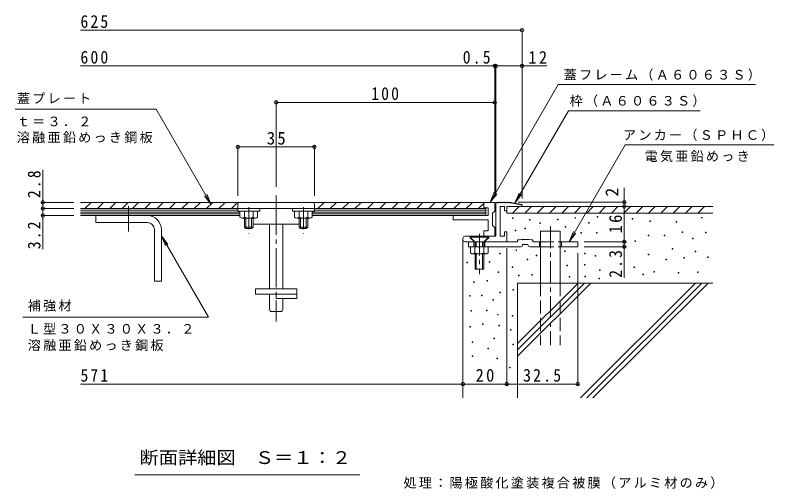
# Model space of a CAD drawing. Units: millimetres, scale not verified. Extents: x -356 to 372, y -273 to 245.
# Drawn here: x 25.3 to 372.4, y 27.8 to 244.7 of the extents above; entities that cross this region are included whole.
import ezdxf
from ezdxf.enums import TextEntityAlignment as Align

# ---------------------------------------------------------------- set-up
doc = ezdxf.new("R2010")
doc.units = ezdxf.units.MM
doc.header["$LTSCALE"] = 2
doc.header["$PDMODE"] = 32
doc.header["$PDSIZE"] = 1.6
for name, pattern in [('CHAIN1', [8, 5, -1, 1, -1]), ('CHAIN2', [12, 9, -1, 1, -1]), ('DASHED3', [4, 3, -1])]:
    doc.linetypes.add(name, pattern=pattern)
for name, color, linetype, lineweight in [('D-0', 7, 'Continuous', 9), ('D-1', 2, 'Continuous', 9), ('D-2', 3, 'Continuous', 9), ('D-4', 7, 'Continuous', 9), ('D-5', 7, 'Continuous', 9), ('D-6', 6, 'Continuous', 5)]:
    doc.layers.add(name, color=color, linetype=linetype, lineweight=lineweight)
doc.styles.add('ＭＳ ゴシック', font='')
doc.styles.get('ＭＳ ゴシック').set_extended_font_data('MS Gothic')

msp = doc.modelspace()

# ---------------------------------------------------------------- linework, layer by layer
at = {"layer": 'D-0'}
for points in [[(252.83, 151.543), (252.83, 151.843), (253.13, 151.843), (253.13, 151.543)], [(260.547, 150.841), (260.547, 151.141), (260.847, 151.141), (260.847, 150.841)], [(265.283, 149.263), (265.283, 149.563), (265.583, 149.563), (265.583, 149.263)], [(273.351, 151.017), (273.351, 151.317), (273.651, 151.317), (273.651, 151.017)], [(281.419, 151.718), (281.419, 152.018), (281.719, 152.018), (281.719, 151.718)], [(287.558, 149.438), (287.558, 149.738), (287.858, 149.738), (287.858, 149.438)], [(291.593, 152.244), (291.593, 152.545), (291.892, 152.545), (291.892, 152.244)], [(307.51, 151.28), (307.51, 151.58), (307.81, 151.58), (307.81, 151.28)], [(315.666, 150.227), (315.666, 150.527), (315.966, 150.527), (315.966, 150.227)], [(327.768, 149.964), (327.768, 150.264), (328.068, 150.264), (328.068, 149.964)], [(339.344, 151.806), (339.344, 152.106), (339.644, 152.106), (339.644, 151.806)], [(254.057, 145.93), (254.057, 146.23), (254.357, 146.23), (254.357, 145.93)], [(258.442, 146.807), (258.442, 147.107), (258.742, 147.107), (258.742, 146.807)], [(276.859, 147.684), (276.859, 147.984), (277.159, 147.984), (277.159, 147.684)], [(284.05, 144.878), (284.05, 145.178), (284.35, 145.178), (284.35, 144.878)], [(291.242, 144.878), (291.242, 145.178), (291.542, 145.178), (291.542, 144.878)], [(314.877, 143.65), (314.877, 143.95), (315.176, 143.95), (315.176, 143.65)], [(322.243, 143.65), (322.243, 143.95), (322.543, 143.95), (322.543, 143.65)], [(330.399, 145.229), (330.399, 145.529), (330.699, 145.529), (330.699, 145.229)], [(335.135, 142.335), (335.135, 142.635), (335.435, 142.635), (335.435, 142.335)], [(341.186, 144.965), (341.186, 145.266), (341.486, 145.266), (341.486, 144.965)], [(308.825, 141.019), (308.825, 141.319), (309.125, 141.319), (309.125, 141.019)], [(246.852, 135.465), (246.852, 135.765), (247.152, 135.765), (247.152, 135.465)], [(254.423, 136.912), (254.423, 137.212), (254.723, 137.212), (254.723, 136.912)], [(276.64, 136.503), (276.64, 136.803), (276.94, 136.803), (276.94, 136.503)], [(285.761, 135.45), (285.761, 135.75), (286.061, 135.75), (286.061, 135.45)], [(325.927, 137.599), (325.927, 137.899), (326.227, 137.899), (326.227, 137.599)], [(336.45, 136.283), (336.45, 136.583), (336.75, 136.583), (336.75, 136.283)], [(242.116, 131.606), (242.116, 131.906), (242.416, 131.906), (242.416, 131.606)], [(259.509, 132.702), (259.509, 133.002), (259.809, 133.002), (259.809, 132.702)], [(263.719, 134.456), (263.719, 134.756), (264.019, 134.756), (264.019, 134.456)], [(290.672, 134.398), (290.672, 134.698), (290.972, 134.698), (290.972, 134.398)], [(314.877, 134.968), (314.877, 135.268), (315.176, 135.268), (315.176, 134.968)], [(323.032, 132.6), (323.032, 132.9), (323.332, 132.9), (323.332, 132.6)], [(331.188, 133.389), (331.188, 133.689), (331.488, 133.689), (331.488, 133.389)], [(341.975, 133.652), (341.975, 133.952), (342.275, 133.952), (342.275, 133.652)], [(231.914, 131.328), (231.914, 131.628), (232.214, 131.628), (232.214, 131.328)], [(252.669, 129.194), (252.669, 129.494), (252.969, 129.494), (252.969, 129.194)], [(277.692, 129.837), (277.692, 130.138), (277.992, 130.138), (277.992, 129.837)], [(285.761, 130.188), (285.761, 130.488), (286.061, 130.488), (286.061, 130.188)], [(308.299, 129.18), (308.299, 129.48), (308.599, 129.48), (308.599, 129.18)], [(246.325, 126.87), (246.325, 127.17), (246.625, 127.17), (246.625, 126.87)], [(255.592, 125.277), (255.592, 125.577), (255.892, 125.577), (255.892, 125.277)], [(261.614, 125.686), (261.614, 125.986), (261.914, 125.986), (261.914, 125.686)], [(278.745, 124.751), (278.745, 125.051), (279.045, 125.051), (279.045, 124.751)], [(285.936, 124.926), (285.936, 125.226), (286.236, 125.226), (286.236, 124.926)], [(292.601, 127.733), (292.601, 128.033), (292.901, 128.033), (292.901, 127.733)], [(312.509, 125.759), (312.509, 126.06), (312.809, 126.06), (312.809, 125.759)], [(317.507, 127.075), (317.507, 127.375), (317.807, 127.375), (317.807, 127.075)], [(328.558, 126.549), (328.558, 126.849), (328.857, 126.849), (328.857, 126.549)], [(337.503, 126.812), (337.503, 127.112), (337.803, 127.112), (337.803, 126.812)], [(234.925, 122.31), (234.925, 122.61), (235.224, 122.61), (235.224, 122.31)], [(241.063, 122.836), (241.063, 123.136), (241.363, 123.136), (241.363, 122.836)], [(292.25, 123.918), (292.25, 124.218), (292.55, 124.218), (292.55, 123.918)], [(252.932, 118.758), (252.932, 119.058), (253.232, 119.058), (253.232, 118.758)], [(233.171, 115.996), (233.171, 116.296), (233.471, 116.296), (233.471, 115.996)], [(238.608, 116.171), (238.608, 116.471), (238.908, 116.471), (238.908, 116.171)], [(247.027, 117.574), (247.027, 117.874), (247.327, 117.874), (247.327, 117.574)], [(243.87, 114.242), (243.87, 114.542), (244.17, 114.542), (244.17, 114.242)], [(233.697, 109.155), (233.697, 109.455), (233.997, 109.455), (233.997, 109.155)], [(240.888, 109.331), (240.888, 109.631), (241.188, 109.631), (241.188, 109.331)], [(245.975, 107.401), (245.975, 107.701), (246.275, 107.701), (246.275, 107.401)], [(252.669, 106.919), (252.669, 107.219), (252.969, 107.219), (252.969, 106.919)], [(233.346, 101.789), (233.346, 102.089), (233.646, 102.089), (233.646, 101.789)], [(239.134, 103.016), (239.134, 103.316), (239.434, 103.316), (239.434, 103.016)], [(246.501, 102.49), (246.501, 102.79), (246.801, 102.79), (246.801, 102.49)], [(251.967, 100.429), (251.967, 100.729), (252.267, 100.729), (252.267, 100.429)], [(234.398, 94.773), (234.398, 95.073), (234.698, 95.073), (234.698, 94.773)], [(244.221, 96.527), (244.221, 96.827), (244.521, 96.827), (244.521, 96.527)], [(253.02, 93.764), (253.02, 94.064), (253.32, 94.064), (253.32, 93.764)], [(241.59, 91.966), (241.59, 92.266), (241.89, 92.266), (241.89, 91.966)], [(234.398, 88.458), (234.398, 88.758), (234.698, 88.758), (234.698, 88.458)], [(245.624, 87.406), (245.624, 87.706), (245.924, 87.706), (245.924, 87.406)], [(251.441, 83.24), (251.441, 83.54), (251.741, 83.54), (251.741, 83.24)]]:
    msp.add_lwpolyline(points, close=True, dxfattribs=at)
at = {"layer": 'D-1'}
for p, q in [((245.419, 159.045), (245.169, 158.795)), ((245.169, 158.795), (245.169, 143.445)), ((245.419, 159.045), (245.669, 158.795)), ((245.919, 159.045), (245.669, 158.795)), ((245.919, 159.045), (246.169, 158.795)), ((246.419, 159.045), (246.169, 158.795)), ((246.419, 159.045), (246.669, 158.795)), ((246.919, 159.045), (246.669, 158.795)), ((246.919, 159.045), (247.169, 158.795)), ((247.419, 159.045), (247.169, 158.795)), ((247.419, 159.045), (247.669, 158.795)), ((247.919, 159.045), (247.669, 158.795)), ((247.919, 159.045), (248.169, 158.795)), ((248.419, 159.045), (248.169, 158.795)), ((248.419, 159.045), (248.669, 158.795)), ((248.919, 159.045), (248.669, 158.795)), ((248.919, 159.045), (249.169, 158.795)), ((249.419, 159.045), (249.169, 158.795)), ((249.169, 155.045), (249.169, 157.045)), ((249.419, 159.045), (249.669, 158.795)), ((249.919, 159.045), (249.669, 158.795)), ((249.919, 159.045), (250.169, 158.795)), ((250.419, 159.045), (250.169, 158.795)), ((250.419, 159.045), (250.669, 158.795)), ((250.919, 159.045), (250.669, 158.795)), ((251.461, 158.996), (251.666, 158.709)), ((251.666, 158.709), (251.954, 158.914)), ((257.169, 157.792), (257.169, 157.045)), ((230.169, 141.945), (230.169, 142.445)), ((231.169, 143.445), (245.169, 143.445)), ((233.419, 143.445), (233.419, 142.745)), ((233.419, 142.745), (235.419, 140.945)), ((233.419, 142.745), (233.76, 142.745)), ((235.56, 140.945), (233.469, 143.036)), ((239.778, 140.945), (241.869, 143.036)), ((239.919, 140.945), (241.919, 142.745)), ((241.578, 142.745), (241.919, 142.745)), ((241.919, 143.445), (241.919, 142.745)), ((249.169, 145.445), (250.169, 145.445)), ((250.169, 140.945), (250.169, 145.445)), ((231.169, 140.945), (255.169, 140.945)), ((232.669, 140.945), (232.669, 138.645)), ((235.169, 140.945), (235.169, 138.645)), ((235.669, 140.945), (235.669, 138.645)), ((236.269, 140.945), (236.269, 138.645)), ((239.069, 140.945), (239.069, 138.645)), ((239.669, 140.945), (239.669, 138.645)), ((240.169, 140.945), (240.169, 138.645)), ((255.169, 141.745), (255.169, 140.945)), ((257.469, 139.645), (259.869, 139.645)), ((262.169, 141.745), (262.169, 140.945)), ((262.169, 140.945), (265.669, 140.945)), ((265.169, 140.945), (265.169, 138.645)), ((274.669, 140.945), (282.669, 140.945)), ((275.169, 140.945), (275.169, 138.645)), ((282.669, 140.945), (282.669, 138.645)), ((256.469, 138.645), (232.669, 138.645)), ((233.619, 138.645), (233.619, 135.82)), ((234.269, 135.445), (233.619, 135.82)), ((234.269, 135.445), (241.069, 135.445)), ((235.569, 138.645), (235.569, 135.82)), ((235.669, 135.445), (235.669, 128.336)), ((236.269, 135.445), (236.269, 128.336)), ((239.069, 135.445), (239.069, 128.336)), ((239.669, 135.445), (239.669, 128.336)), ((239.769, 138.645), (239.769, 135.82)), ((241.069, 135.445), (241.719, 135.82)), ((241.719, 138.645), (241.719, 135.82)), ((260.869, 138.645), (265.669, 138.645)), ((274.669, 138.645), (282.669, 138.645)), ((235.669, 128.336), (239.669, 128.336))]:
    msp.add_line(p, q, dxfattribs=at)
at = {"layer": 'D-1', "linetype": 'CHAIN1'}
msp.add_line((237.669, 144.625), (237.669, 126.045), dxfattribs=at)
at = {"layer": 'D-1', "linetype": 'DASHED3'}
for p, q in [((265.669, 140.945), (274.669, 140.945)), ((265.669, 138.645), (274.669, 138.645))]:
    msp.add_line(p, q, dxfattribs=at)
at = {"layer": 'D-1'}
for points in [[(247.169, 143.445), (247.169, 157.045), (249.169, 157.045)], [(249.169, 155.045), (250.169, 155.045), (250.169, 157.045), (257.169, 157.045)], [(250.919, 159.045), (251.173, 158.791), (251.461, 158.996)], [(251.954, 158.914), (252.159, 158.626), (252.447, 158.832)], [(252.447, 158.832), (252.653, 158.544), (252.94, 158.75), (253.146, 158.462), (253.434, 158.668), (253.639, 158.38), (253.927, 158.585), (254.132, 158.298), (254.42, 158.503), (254.626, 158.215), (254.913, 158.421), (255.119, 158.133), (255.406, 158.339), (255.612, 158.051), (255.9, 158.257), (256.105, 157.969), (256.393, 158.174), (256.598, 157.887), (256.886, 158.092)], [(256.886, 158.092), (257.091, 157.805), (257.169, 157.792)], [(233.469, 143.336), (241.869, 143.336), (241.869, 143.036)], [(233.469, 143.336), (233.469, 143.036), (241.869, 143.036)], [(247.169, 143.445), (249.169, 143.445), (249.169, 145.445)]]:
    msp.add_lwpolyline(points, dxfattribs=at)
for centre, radius, start, end in [((231.169, 142.445), 1, 90, 180), ((231.169, 141.945), 1, 180, 270), ((258.669, 111.221), 30.724, 83.45885, 96.54115), ((256.469, 139.645), 1, 270, 0), ((260.869, 139.645), 1, 180, 270), ((234.402, 137.422), 1.982, 266.13937, 306.06456), ((237.669, 141.508), 6.064, 249.73677, 290.26344), ((240.935, 137.422), 1.982, 233.93544, 273.86063)]:
    msp.add_arc(centre, radius, start, end, dxfattribs=at)
at = {"layer": 'D-2', "linetype": 'CHAIN2'}
for p, q in [((144.669, 162.034), (144.669, 104.392)), ((77.149, 157.228), (77.149, 145.618))]:
    msp.add_line(p, q, dxfattribs=at)
at = {"layer": 'D-2'}
for p, q in [((244.669, 158.945), (55.135, 158.945)), ((57.213, 156.145), (60.013, 158.945)), ((62.87, 156.145), (65.67, 158.945)), ((68.527, 156.145), (71.327, 158.945)), ((74.183, 156.145), (76.984, 158.945)), ((78.929, 156.145), (81.729, 158.945)), ((84.586, 156.145), (87.386, 158.945)), ((90.242, 156.145), (93.043, 158.945)), ((95.899, 156.145), (98.699, 158.945)), ((101.556, 156.145), (104.356, 158.945)), ((107.213, 156.145), (110.013, 158.945)), ((112.87, 156.145), (115.67, 158.945)), ((118.527, 156.145), (121.327, 158.945)), ((124.184, 156.145), (126.984, 158.945)), ((127.169, 158.045), (127.169, 154.945)), ((162.169, 158.045), (162.169, 154.945)), ((163.782, 156.145), (166.582, 158.945)), ((169.438, 156.145), (172.239, 158.945)), ((175.095, 156.145), (177.895, 158.945)), ((180.752, 156.145), (183.552, 158.945)), ((186.409, 156.145), (189.209, 158.945)), ((192.066, 156.145), (194.866, 158.945)), ((197.723, 156.145), (200.523, 158.945)), ((203.38, 156.145), (206.18, 158.945)), ((209.037, 156.145), (211.837, 158.945)), ((214.693, 156.145), (217.493, 158.945)), ((220.35, 156.145), (223.15, 158.945)), ((226.007, 156.145), (228.807, 158.945)), ((231.664, 156.145), (234.464, 158.945)), ((237.321, 156.145), (239.669, 158.493)), ((239.669, 158.945), (239.669, 156.145)), ((239.669, 156.445), (241.669, 156.445)), ((241.669, 156.445), (241.669, 152.945)), ((240.669, 156.145), (55.135, 156.145)), ((127.169, 155.345), (55.135, 155.345)), ((128.119, 154.545), (55.135, 154.545)), ((128.119, 153.745), (55.135, 153.745)), ((128.119, 152.945), (55.135, 152.945)), ((62.149, 152.945), (62.149, 149.745)), ((127.169, 154.945), (137.169, 154.945)), ((128.119, 152.12), (128.119, 154.945)), ((130.14, 152.12), (130.14, 154.945)), ((134.198, 152.12), (134.198, 154.945)), ((136.219, 152.12), (136.219, 154.945)), ((137.169, 155.945), (137.169, 154.945)), ((153.119, 152.12), (153.119, 154.945)), ((155.14, 152.12), (155.14, 154.945)), ((159.198, 152.12), (159.198, 154.945)), ((161.219, 152.12), (161.219, 154.945)), ((240.669, 154.545), (161.219, 154.545)), ((240.669, 153.745), (161.219, 153.745)), ((241.669, 152.945), (161.219, 152.945)), ((240.669, 155.345), (162.169, 155.345)), ((225.669, 150.945), (225.669, 152.945)), ((240.669, 152.945), (240.669, 156.145)), ((85.749, 149.745), (62.149, 149.745)), ((129.129, 151.745), (135.209, 151.745)), ((130.169, 151.745), (130.169, 147.645)), ((130.869, 151.745), (130.869, 146.945)), ((133.469, 151.745), (133.469, 146.945)), ((134.169, 151.745), (134.169, 147.645)), ((154.129, 151.745), (160.209, 151.745)), ((155.169, 151.745), (155.169, 147.645)), ((155.869, 151.745), (155.869, 146.945)), ((158.469, 151.745), (158.469, 146.945)), ((159.169, 151.745), (159.169, 147.645)), ((241.669, 150.945), (225.669, 150.945)), ((241.669, 150.945), (241.669, 145.945)), ((88.949, 146.545), (88.949, 122.945)), ((92.149, 146.545), (92.149, 122.945)), ((134.169, 147.645), (130.169, 147.645)), ((130.169, 147.645), (130.869, 146.945)), ((133.469, 146.945), (130.869, 146.945)), ((134.169, 147.645), (133.469, 146.945)), ((134.169, 148.945), (155.169, 148.945)), ((141.669, 119.445), (141.669, 148.945)), ((147.669, 119.445), (147.669, 148.945)), ((159.169, 147.645), (155.169, 147.645)), ((155.169, 147.645), (155.869, 146.945)), ((158.469, 146.945), (155.869, 146.945)), ((159.169, 147.645), (158.469, 146.945)), ((239.669, 145.945), (239.669, 143.445)), ((241.669, 145.945), (239.669, 145.945)), ((244.669, 143.445), (239.669, 143.445)), ((92.149, 122.945), (88.949, 122.945)), ((154.169, 119.445), (135.169, 119.445)), ((135.169, 119.445), (135.169, 116.945)), ((154.169, 116.945), (135.169, 116.945)), ((141.669, 109.945), (141.669, 116.945)), ((144.669, 114.945), (144.669, 116.945)), ((147.669, 109.945), (147.669, 114.945)), ((146.669, 108.945), (142.669, 108.945))]:
    msp.add_line(p, q, dxfattribs=at)
at = {"layer": 'D-2', "linetype": 'CHAIN1'}
for p, q in [((132.169, 156.708), (132.169, 144.539)), ((157.169, 156.708), (157.169, 144.539))]:
    msp.add_line(p, q, dxfattribs=at)
at = {"layer": 'D-2'}
for points in [[(244.669, 143.445), (244.669, 147.445), (243.669, 148.445), (243.669, 153.945), (244.669, 154.945), (244.669, 158.945)], [(152.169, 155.945), (152.169, 154.945), (162.169, 154.945)], [(154.169, 119.445), (154.169, 114.945), (144.669, 114.945)]]:
    msp.add_lwpolyline(points, dxfattribs=at)
for centre, radius, start, end in [((128.069, 158.045), 0.9, 90, 180), ((161.269, 158.045), 0.9, 0, 90), ((85.749, 146.545), 6.4, 0, 90), ((85.749, 146.545), 3.2, 0, 90), ((129.129, 153.293), 1.548, 229.24547, 310.75471), ((132.169, 157.419), 5.674, 249.04448, 290.95552), ((135.209, 153.293), 1.548, 229.24486, 310.75514), ((154.129, 153.293), 1.548, 229.24547, 310.75471), ((157.169, 157.419), 5.674, 249.04448, 290.95552), ((160.209, 153.293), 1.548, 229.24486, 310.75514), ((142.669, 109.945), 1, 180, 270), ((146.669, 109.945), 1, 270, 0)]:
    msp.add_arc(centre, radius, start, end, dxfattribs=at)
at = {"layer": 'D-4'}
for p, q in [((55.135, 237.771), (257.169, 237.771)), ((257.169, 160.792), (257.169, 238.371)), ((55.135, 221.414), (268.561, 221.414)), ((244.669, 161.945), (244.669, 222.014)), ((245.169, 161.795), (245.169, 222.014)), ((144.669, 205.359), (144.669, 166.034)), ((25.272, 201.596), (89.768, 201.596)), ((144.669, 204.759), (244.669, 204.759)), ((127.169, 161.945), (127.169, 184.919)), ((127.169, 184.319), (162.169, 184.319)), ((162.169, 161.945), (162.169, 184.919)), ((37.938, 137.511), (37.938, 173.907)), ((242.537, 158.945), (244.45, 163.564)), ((253.927, 158.585), (255.84, 163.205)), ((303.966, 124.409), (303.966, 165.671)), ((242.537, 158.945), (245.581, 162.912)), ((253.927, 158.585), (256.971, 162.552)), ((52.135, 158.945), (37.338, 158.945)), ((255.447, 159.045), (304.566, 159.045)), ((52.135, 156.145), (37.338, 156.145)), ((52.135, 152.945), (37.338, 152.945)), ((92.149, 143.707), (113.664, 106.442)), ((92.149, 143.707), (94.063, 139.088)), ((92.149, 143.707), (95.193, 139.74)), ((278.801, 140.945), (280.715, 145.564)), ((278.801, 140.945), (281.845, 144.912)), ((285.669, 140.945), (304.566, 140.945)), ((250.169, 137.945), (250.169, 75.198)), ((282.669, 135.645), (282.669, 75.198)), ((285.669, 138.645), (304.566, 138.645)), ((28.743, 106.442), (113.664, 106.442)), ((55.135, 75.798), (282.669, 75.798)), ((182.898, 34.228), (80.04, 34.228))]:
    msp.add_line(p, q, dxfattribs=at)
for points in [[(242.537, 158.945), (273.664, 212.858), (364.063, 212.858)], [(253.927, 158.585), (278.374, 200.93), (338.701, 200.93)], [(278.801, 140.945), (304.387, 185.261), (372.385, 185.261)]]:
    msp.add_lwpolyline(points, dxfattribs=at)
for p in [(257.169, 237.771), (244.669, 221.414), (245.169, 221.414), (257.169, 221.414), (144.669, 204.759), (244.669, 204.759), (127.169, 184.319), (162.169, 184.319), (37.938, 158.945), (303.966, 159.045), (37.938, 156.145), (303.966, 157.045), (37.938, 152.945), (303.966, 140.945), (303.966, 138.645), (230.169, 75.798), (250.169, 75.798), (282.669, 75.798)]:
    msp.add_point(p, dxfattribs=at)
at = {"layer": 'D-5'}
for q in [(89.768, 201.596), (111.872, 162.007), (113.002, 162.659)]:
    msp.add_line((114.915, 158.04), q, dxfattribs=at)
at = {"layer": 'D-6'}
for p, q in [((250.169, 157.045), (250.169, 154.045)), ((252.826, 154.045), (255.826, 157.045)), ((257.169, 157.045), (344.408, 157.045)), ((258.483, 154.045), (261.483, 157.045)), ((264.139, 154.045), (267.139, 157.045)), ((269.796, 154.045), (272.796, 157.045)), ((275.453, 154.045), (278.453, 157.045)), ((281.11, 154.045), (284.11, 157.045)), ((286.767, 154.045), (289.767, 157.045)), ((292.424, 154.045), (295.424, 157.045)), ((298.081, 154.045), (301.081, 157.045)), ((303.738, 154.045), (306.738, 157.045)), ((309.394, 154.045), (312.394, 157.045)), ((315.051, 154.045), (318.051, 157.045)), ((320.708, 154.045), (323.708, 157.045)), ((326.365, 154.045), (329.365, 157.045)), ((332.022, 154.045), (335.022, 157.045)), ((337.679, 154.045), (340.679, 157.045)), ((250.169, 154.045), (344.408, 154.045)), ((265.669, 145.726), (265.669, 122.045)), ((265.669, 145.726), (274.669, 145.726)), ((274.669, 145.726), (274.669, 122.045)), ((230.169, 141.945), (230.169, 69.417)), ((255.169, 122.045), (344.408, 122.045)), ((255.169, 122.045), (255.169, 69.417)), ((288.595, 122.045), (255.169, 88.619)), ((285.766, 122.045), (255.169, 91.448)), ((282.938, 122.045), (255.169, 94.276)), ((336.62, 122.045), (283.992, 69.417)), ((339.448, 122.045), (286.82, 69.417)), ((342.277, 122.045), (289.649, 69.417))]:
    msp.add_line(p, q, dxfattribs=at)
at = {"layer": 'D-6', "linetype": 'CHAIN1'}
msp.add_line((270.169, 148.04), (270.169, 93.518), dxfattribs=at)
at = {"layer": 'D-6', "linetype": 'DASHED3'}
for p, q in [((265.669, 122.045), (265.669, 93.518)), ((274.669, 122.045), (274.669, 93.518))]:
    msp.add_line(p, q, dxfattribs=at)

# ---------------------------------------------------------------- texts
at = {"layer": 'D-4', "color": 2, "style": 'ＭＳ ゴシック'}
msp.add_text('2', height=5.865, rotation=90, dxfattribs=at).set_placement((302.966, 161.671), align=Align.BOTTOM_LEFT)
at = {"layer": 'D-4', "color": 2, "style": 'ＭＳ ゴシック', "width": 1.1}
msp.add_text('断面詳細図\u3000Ｓ＝１：２', height=5.865, dxfattribs=at).set_placement((82.167, 37.422), align=Align.BOTTOM_LEFT)
at = {"layer": 'D-4', "color": 2, "char_height": 5.865, "attachment_point": 7, "style": 'ＭＳ ゴシック'}
for s, insert in [('\\T1.27;\\W0.9;625', (55.135, 238.771)), ('\\T1.27;\\W0.9;600', (55.135, 222.414)), ('\\T1.27;\\W0.9;0.5', (230.075, 222.414)), ('\\T1.27;\\W0.95;12', (260.061, 222.414)), ('\\T1.27;\\W0.9;100', (188.169, 205.759)), ('\\T1.27;\\W0.95;35', (140.419, 185.319)), ('\\T1.27;\\W0.9;571', (55.135, 76.798)), ('\\T1.27;\\W0.95;20', (235.919, 76.798)), ('\\T1.28;\\W0.9;32.5', (257.669, 76.798))]:
    msp.add_mtext(s, dxfattribs=dict(at, insert=insert))
at = {"layer": 'D-4', "char_height": 4.399, "attachment_point": 7, "style": 'ＭＳ ゴシック'}
for s, insert in [('\\T1.17;蓋フレーム（Ａ６０６３Ｓ）', (276.237, 214.624)), ('\\T1.17;蓋プレート', (26.03, 204.102)), ('\\T1.17;枠（Ａ６０６３Ｓ）', (278.964, 202.695)), ('\\T1.17;溶融亜鉛めっき鋼板', (26.03, 186.041)), ('\\T1.17;アンカー（ＳＰＨＣ）', (303.385, 187.026)), ('\\T1.17;電気亜鉛めっき', (313.256, 177.387)), ('\\T1.17;補強材', (31.021, 108.948)), ('\\T1.17;溶融亜鉛めっき鋼板', (31.021, 90.886)), ('\\T1.17;処理：陽極酸化塗装複合被膜（アルミ材のみ）', (202.911, 27.812))]:
    msp.add_mtext(s, dxfattribs=dict(at, insert=insert))
at = {"layer": 'D-4', "color": 2, "char_height": 5.865, "attachment_point": 7, "rotation": 90, "style": 'ＭＳ ゴシック'}
for s, insert in [('\\T1.27;\\W0.9;2.8', (36.938, 160.907)), ('\\T1.27;\\W0.95;16', (302.966, 144.745)), ('\\T1.27;\\W0.9;3.2', (36.938, 137.511)), ('\\T1.27;\\W0.9;2.3', (302.966, 124.409))]:
    msp.add_mtext(s, dxfattribs=dict(at, insert=insert))
at = {"layer": 'D-5', "char_height": 4.399, "attachment_point": 7, "style": 'ＭＳ ゴシック'}
for s, insert in [('\\T1.17;ｔ＝３．２', (26.03, 193.745)), ('\\T1.17;Ｌ型３０Ｘ３０Ｘ３．２', (31.021, 98.59))]:
    msp.add_mtext(s, dxfattribs=dict(at, insert=insert))

doc.saveas('drawing.dxf')
